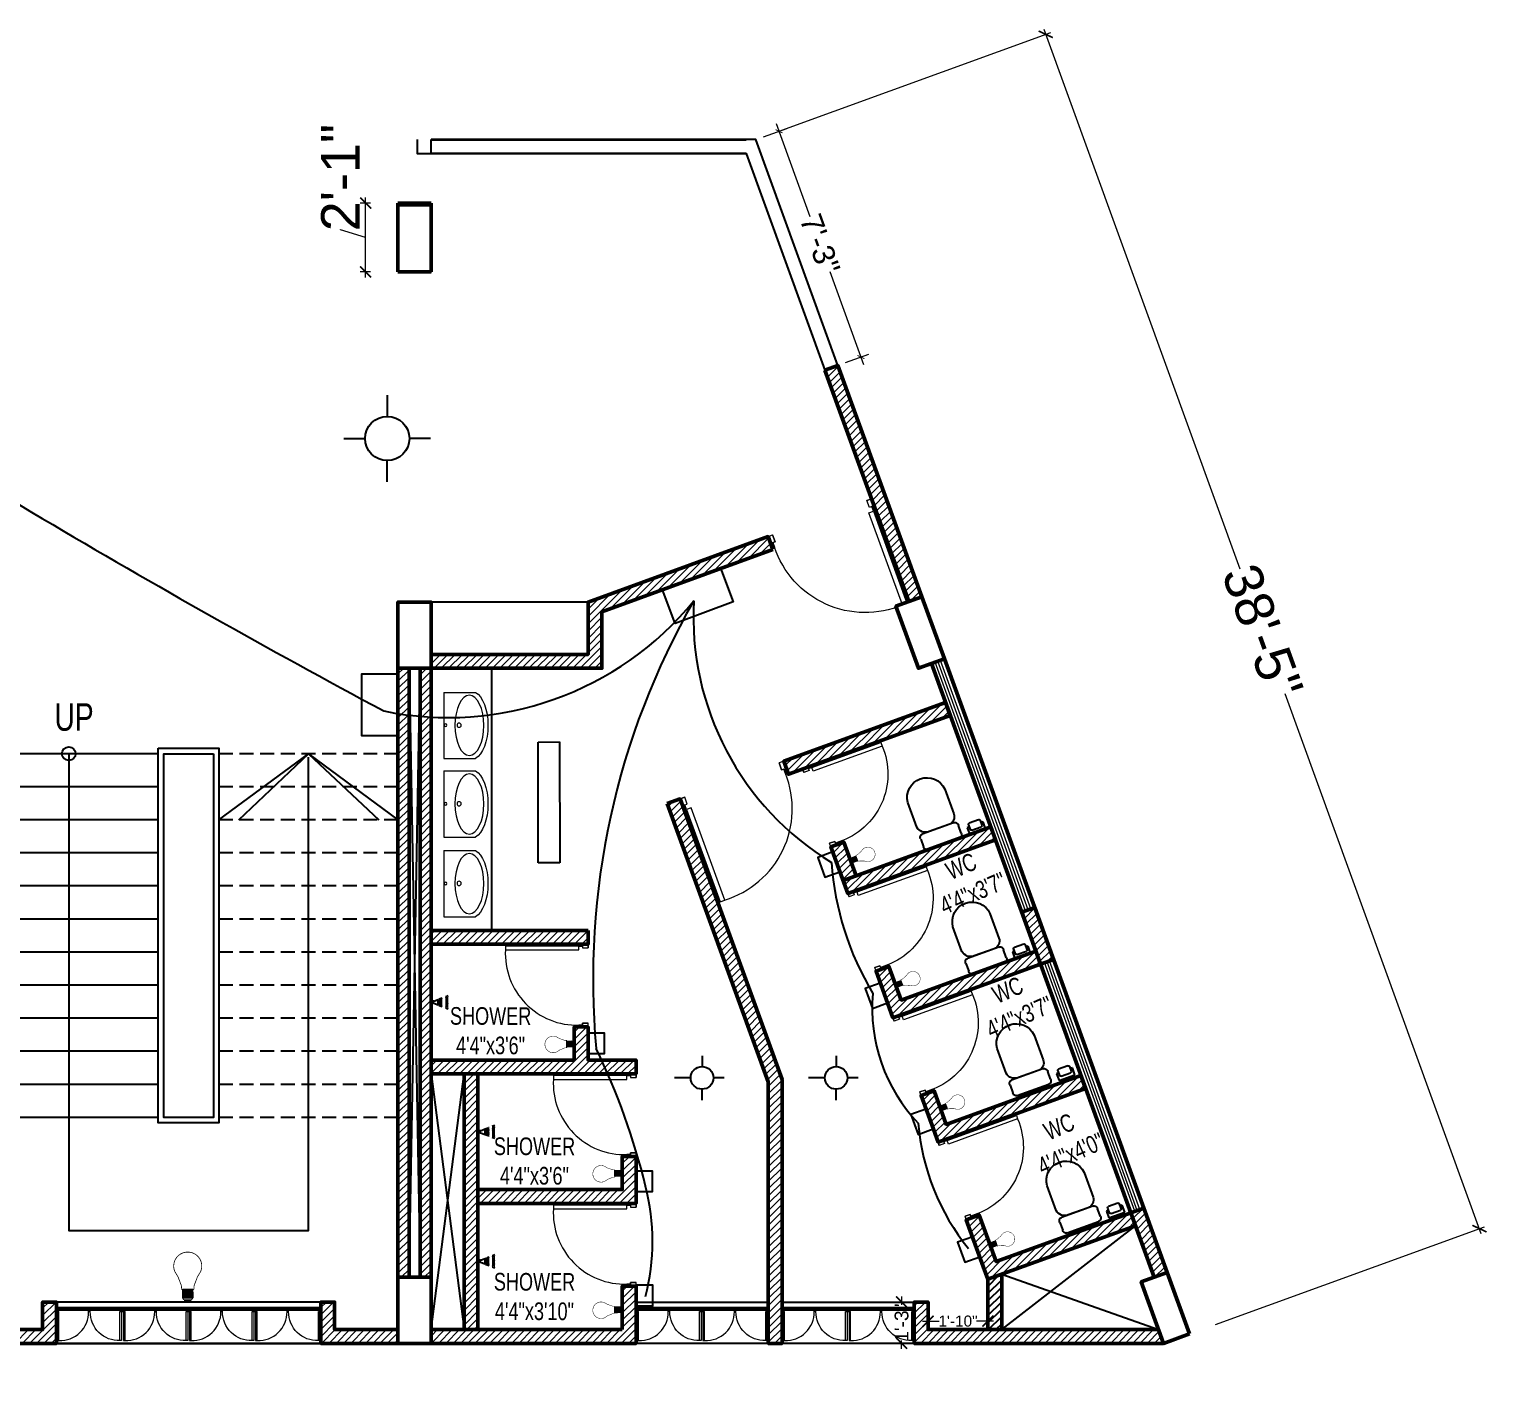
# Model space of a CAD drawing. Header units: inches. Extents: x -20263 to 10253, y -4567 to 3195.
# Drawn here: x -4642 to -4113, y -1511 to -1020 of the extents above; entities that cross this region are included whole.
import ezdxf

# ---------------------------------------------------------------- set-up
doc = ezdxf.new("R2010")
doc.units = ezdxf.units.IN
doc.header["$MEASUREMENT"] = 0
doc.linetypes.add('DASHED2', pattern=[0.375, 0.25, -0.125])
for name, color, linetype, lineweight in [('A-TEXT', 7, 'Continuous', 5), ('ar-DOOR-WOOD', 44, 'Continuous', 0), ('column', 1, 'Continuous', 50), ('Dimension', 18, 'Continuous', 9), ('illustr-TOILET FIXTURE', 171, 'Continuous', 0), ('Main Wall', 250, 'Continuous', 13), ('window', 160, 'Continuous', 9)]:
    doc.layers.add(name, color=color, linetype=linetype, lineweight=lineweight)
for name, color, linetype in [('BOX', 7, 'Continuous'), ('conduit', 160, 'Continuous'), ('Electrical Installation', 50, 'Continuous'), ('plug ins', 7, 'Continuous')]:
    doc.layers.add(name, color=color, linetype=linetype)
doc.layers.add('hatch brick', color=32, linetype='Continuous', lineweight=0, transparency=0.4)
doc.styles.add('SIMPLE', font='romantic.ttf')
doc.styles.get("Standard").update_dxf_attribs({"font": 'arial.ttf'})
doc.dimstyles.new('Architectural', dxfattribs={"dimtxt": 14, "dimasz": 4, "dimexe": 2, "dimexo": 10, "dimgap": 0.09, "dimtad": 0, "dimdec": 0, "dimzin": 0, "dimdsep": 46, "dimlunit": 4, "dimtxsty": 'Standard', "dimblk": 'ARCHTICK', "dimcen": 0.09, "dimdle": 2, "dimclrd": 256, "dimclre": 256, "dimclrt": 256, "dimadec": 0, "dimazin": 0, "dimtfac": 1, "dimtdec": 0, "dimtofl": 0, "dimtmove": 1, "dimatfit": 2, "dimfxl": 12, "dimtolj": 1, "dimtzin": 0, "dimlwd": -1, "dimlwe": -1, "dimarcsym": 0})
doc.dimstyles.new('Architectural small', dxfattribs={"dimtxt": 8, "dimasz": 2, "dimexe": 3, "dimexo": 3, "dimgap": 0.09, "dimtad": 0, "dimdec": 0, "dimzin": 0, "dimdsep": 46, "dimlunit": 4, "dimtxsty": 'Standard', "dimblk": 'ARCHTICK', "dimcen": 0.09, "dimdle": 3, "dimclrd": 6, "dimclre": 6, "dimclrt": 5, "dimadec": 0, "dimazin": 0, "dimtfac": 1, "dimtdec": 0, "dimtofl": 0, "dimtmove": 1, "dimatfit": 2, "dimfxl": 12, "dimtolj": 1, "dimtzin": 0, "dimlwd": 18, "dimlwe": 18, "dimarcsym": 0})

# ---------------------------------------------------------------- blocks, each defined once
blk = doc.blocks.new('_ArchTick')
at = {"color": 0, "linetype": 'ByBlock', "const_width": 0.15}
blk.add_lwpolyline([(-0.5, -0.5), (0.5, 0.5)], dxfattribs=at)
blk = doc.blocks.new('*D261')
at = {"layer": 'Defpoints', "color": 0, "transparency": 16777216}
for p in [(-4378.15, -1060.19), (-4115.49, -1455.36), (-4220.73, -1493.59)]:
    blk.add_point(p, dxfattribs=at)
at = {"layer": 'Dimension', "transparency": 16777216}
for p, q in [((-4273.6, -1020.09), (-4202.45, -1215.98)), ((-4368.75, -1056.78), (-4271.04, -1021.29)), ((-4114.81, -1457.24), (-4185.97, -1261.35)), ((-4211.33, -1490.17), (-4113.61, -1454.68))]:
    blk.add_line(p, q, dxfattribs=at)
at = {"layer": 'Dimension', "transparency": 16777216, "xscale": 4, "yscale": 4, "zscale": 4}
for p, rotation in [((-4272.92, -1021.97), 109.9628844869782), ((-4115.49, -1455.36), 289.9628844869782)]:
    blk.add_blockref('_ArchTick', p, dxfattribs=dict(at, rotation=rotation))
at = {"layer": 'Dimension', "transparency": 16777216, "insert": (-4194.21, -1238.67), "char_height": 14, "attachment_point": 5, "rotation": 289.9629}
blk.add_mtext('\\A1;38\'-5"', dxfattribs=at)
blk = doc.blocks.new('*D263')
at = {"layer": 'Defpoints', "color": 0, "transparency": 16777216}
for p in [(-4378.15, -1060.19), (-4348.39, -1142.13), (-4339.99, -1139.08)]:
    blk.add_point(p, dxfattribs=at)
at = {"layer": 'Dimension', "color": 6, "lineweight": 18, "transparency": 16777216}
for p, q in [((-4375.33, -1059.17), (-4366.93, -1056.12)), ((-4370.78, -1054.32), (-4358.52, -1088.06)), ((-4338.97, -1141.9), (-4351.22, -1108.16)), ((-4345.57, -1141.11), (-4337.17, -1138.06))]:
    blk.add_line(p, q, dxfattribs=at)
at = {"layer": 'Dimension', "color": 6, "lineweight": 18, "transparency": 16777216, "xscale": 2, "yscale": 2, "zscale": 2}
for p, rotation in [((-4369.75, -1057.14), 109.9610434408243), ((-4339.99, -1139.08), 289.9610434408243)]:
    blk.add_blockref('_ArchTick', p, dxfattribs=dict(at, rotation=rotation))
at = {"layer": 'Dimension', "color": 5, "transparency": 16777216, "insert": (-4354.87, -1098.11), "char_height": 8, "attachment_point": 5, "rotation": 289.961}
blk.add_mtext('\\A1;7\'-3"', dxfattribs=at)
blk = doc.blocks.new('DOOR_45')
at = {"layer": 'ar-DOOR-WOOD'}
for p, q in [((-11008.75, 15426.44), (-11008.75, 15424.44)), ((-10968.75, 15426.44), (-11008.75, 15426.44)), ((-11008.75, 15424.44), (-10968.75, 15424.44)), ((-10968.75, 15427.44), (-10963.75, 15427.44)), ((-10968.75, 15427.44), (-10968.75, 15426.44)), ((-10968.75, 15424.44), (-10968.75, 15426.44)), ((-10968.75, 15426.44), (-10966.75, 15426.44)), ((-10966.75, 15426.44), (-10966.75, 15425.44)), ((-10966.75, 15425.44), (-10963.75, 15425.44)), ((-10963.75, 15427.44), (-10963.75, 15425.44)), ((-10968.75, 15382.44), (-10968.75, 15383.44)), ((-10968.75, 15383.44), (-10966.75, 15383.44)), ((-10968.75, 15382.44), (-10963.75, 15382.44)), ((-10966.75, 15384.44), (-10963.75, 15384.44)), ((-10966.75, 15383.44), (-10966.75, 15384.44)), ((-10963.75, 15382.44), (-10963.75, 15384.44))]:
    blk.add_line(p, q, dxfattribs=at)
for points in [[(-10968.75, 15426.44), (-11008.75, 15426.44), (-11008.75, 15424.44), (-10968.75, 15424.44)], [(-10963.75, 15427.44), (-10968.75, 15427.44), (-10968.75, 15426.44), (-10966.75, 15426.44), (-10966.75, 15425.44), (-10963.75, 15425.44)], [(-10968.75, 15383.44), (-10968.75, 15382.44), (-10963.75, 15382.44), (-10963.75, 15384.44), (-10966.75, 15384.44), (-10966.75, 15383.44)]]:
    blk.add_lwpolyline(points, close=True, dxfattribs=at)
blk.add_arc((-10969.89, 15422.35), 38.92, 176.90834, 271.67702, dxfattribs=at)
blk = doc.blocks.new('T-FIX-027')
at = {"layer": 'illustr-TOILET FIXTURE'}
for p, q in [((-11843.84, 14568.89), (-11843.84, 14557.43)), ((-11843.84, 14568.89), (-11843.84, 14557.43)), ((-11843.84, 14568.89), (-11819.84, 14568.89)), ((-11843.84, 14568.89), (-11819.84, 14568.89)), ((-11819.84, 14568.89), (-11819.84, 14557.43)), ((-11819.84, 14568.89), (-11819.84, 14557.43))]:
    blk.add_line(p, q, dxfattribs=at)
for centre, radius in [((-11831.91, 14568.32), 0.508), ((-11831.91, 14568.32), 0.508), ((-11831.91, 14563.34), 0.762), ((-11831.91, 14563.34), 0.762)]:
    blk.add_circle(centre, radius, dxfattribs=at)
blk.add_ellipse((-11831.84, 14559.64), major_axis=(-10.93, 0), ratio=0.480383, dxfattribs=at)
blk.add_ellipse((-11831.84, 14559.64), major_axis=(-10.93, 0), ratio=0.480383, dxfattribs=at)
blk.add_ellipse((-11831.84, 14558.89), major_axis=(-12.37, 0), ratio=0.48498, start_param=6.528919, end_param=9.179045, dxfattribs=at)
blk.add_ellipse((-11831.84, 14558.89), major_axis=(-12.37, 0), ratio=0.48498, start_param=6.528919, end_param=9.179045, dxfattribs=at)
blk = doc.blocks.new('stair final')
for points in [[(82, 124), (82, -90), (-70, -90), (-70, 124)], [(-37.5, 124), (-37.5, -49), (49.5, -49), (49.5, 122.75)], [(17, 100), (49.5, 124), (82, 100)], [(24.2, 100), (49.5, 124)], [(49.5, 124), (75, 100)], [(82, -8), (82, -90)]]:
    blk.add_lwpolyline(points)
blk.add_lwpolyline([(-5, 126), (17, 126), (17, -10), (-5, -10)], close=True)
blk.add_circle((-37.5, 124), 2.49)
at = {"layer": 'BOX', "ltscale": 2000}
for p, q in [((-5, 124), (-70, 124)), ((-5, 112), (-70, 112)), ((-5, 100), (-70, 100)), ((-5, 88), (-70, 88)), ((-5, 76), (-70, 76)), ((-5, 64), (-70, 64)), ((-5, 52), (-70, 52)), ((-5, 40), (-70, 40)), ((-5, 28), (-70, 28)), ((-5, 16), (-70, 16)), ((-5, 4), (-70, 4)), ((-5, -8), (-70, -8)), ((0, -8), (-3, -8)), ((15, -8), (12, -8))]:
    blk.add_line(p, q, dxfattribs=at)
at = {"layer": 'BOX', "linetype": 'DASHED2', "ltscale": 20}
for p, q in [((82, 124), (17, 124)), ((82, 112), (17, 112)), ((82, 100), (17, 100)), ((82, 88), (17, 88)), ((82, 76), (17, 76)), ((82, 64), (17, 64)), ((82, 52), (17, 52)), ((82, 40), (17, 40)), ((82, 28), (17, 28)), ((82, 16), (17, 16)), ((82, 4), (17, 4)), ((82, -8), (17, -8))]:
    blk.add_line(p, q, dxfattribs=at)
at = {"layer": 'BOX', "ltscale": 2000}
for points in [[(17, 124), (17, -10), (-5, -10), (-5, 124)], [(-3, 124), (15, 124)]]:
    blk.add_lwpolyline(points, dxfattribs=at)
blk.add_lwpolyline([(15, 124), (15, -8), (-3, -8), (-3, 124)], close=True, dxfattribs=at)
blk = doc.blocks.new('wc')
at = {"linetype": 'Continuous'}
for p, q in [((17796.16, 10413.89), (17808.33, 10413.89)), ((17795.02, 10409.39), (17795.02, 10412.39)), ((17809.55, 10412.39), (17809.55, 10409.39)), ((17795.14, 10404.89), (17795.14, 10395.33)), ((17808.24, 10407.89), (17796.16, 10407.89)), ((17806.43, 10407.89), (17798.79, 10407.89)), ((17809.43, 10395.33), (17809.43, 10404.89)), ((17802.29, 10388.83), (17802.29, 10388.83))]:
    blk.add_line(p, q, dxfattribs=at)
for centre, radius, start, end in [((17796.22, 10412.67), 1.22, 92.839, 193.0763), ((17808.28, 10412.6), 1.29, 350.3937, 88.0376), ((17796.22, 10409.11), 1.22, 166.9235, 267.161), ((17808.21, 10409.24), 1.35, 271.2066, 6.2687), ((17798.7, 10404.28), 3.61, 88.6213, 170.3077), ((17806.43, 10404.89), 3, 0, 90), ((17802.2, 10395.91), 7.08, 184.6705, 270.7333), ((17802.38, 10395.91), 7.08, 269.2667, 355.3295)]:
    blk.add_arc(centre, radius, start, end, dxfattribs=at)
blk = doc.blocks.new('nap')
at = {"linetype": 'Continuous'}
for p, q in [((17810.88, 10410.98), (17810.88, 10413.6)), ((17810.88, 10413.6), (17817, 10413.6)), ((17817, 10413.6), (17817, 10410.98)), ((17811.65, 10410.98), (17810.88, 10410.98)), ((17811.65, 10410.19), (17811.65, 10411.93)), ((17812.15, 10412.43), (17815.76, 10412.43)), ((17815.76, 10409.69), (17812.15, 10409.69)), ((17816.26, 10411.93), (17816.26, 10410.19)), ((17817, 10410.98), (17816.26, 10410.98))]:
    blk.add_line(p, q, dxfattribs=at)
for centre, start, end in [((17812.15, 10411.93), 90, 180), ((17812.15, 10410.19), 180, 270), ((17815.76, 10411.93), 0, 90), ((17815.76, 10410.19), 270, 0)]:
    blk.add_arc(centre, 0.5, start, end, dxfattribs=at)
blk = doc.blocks.new('toilet stair block final')
h = blk.add_hatch()
h.set_pattern_fill('ANSI31', color=256, scale=15)
h.set_pattern_definition([(45, (1.7069, -4.6996), (-1.325825, 1.325825), [])])
h.paths.add_polyline_path([(145.14, -46.57), (150.14, -44.75), (150.14, -64.82), (145.14, -64.82)])
at = {"layer": 'hatch brick'}
h = blk.add_hatch(dxfattribs=at)
h.set_pattern_fill('ANSI31', color=256, scale=15)
h.paths.add_polyline_path([(85.96, 283.35), (116.45, 199.41), (121.15, 201.12), (90.63, 285.05)])
h = blk.add_hatch(dxfattribs=at)
h.set_pattern_fill('ANSI31', color=256, scale=15)
edge = h.paths.add_edge_path()
edge.add_line((67.04, 218.27), (65.33, 222.97))
edge.add_line((65.33, 222.97), (0, 199.18))
edge.add_line((0, 199.18), (0, 180.18))
edge.add_line((0, 180.18), (-57, 180.18))
edge.add_line((-57, 180.18), (-57, 175.18))
edge.add_line((-57, 175.18), (5, 175.18))
edge.add_line((5, 175.18), (5, 195.68))
edge.add_line((5, 195.68), (67.04, 218.27))
h = blk.add_hatch(dxfattribs=at)
h.set_pattern_fill('ANSI31', color=256, scale=15)
h.paths.add_polyline_path([(-233, 175.18), (-233, -45.82), (-229, -45.82), (-229, 175.18)])
h = blk.add_hatch(dxfattribs=at)
h.set_pattern_fill('ANSI31', color=256, scale=15)
h.set_pattern_definition([(45, (7, 0), (-1.325825, 1.325825), [])])
h.paths.add_polyline_path([(-225, 175.18), (-225, -45.82), (-221, -45.82), (-221, 175.18)])
h = blk.add_hatch(dxfattribs=at)
h.set_pattern_fill('ANSI31', color=256, scale=15)
h.set_pattern_definition([(45, (164, 0), (-1.325825, 1.325825), [])])
h.paths.add_polyline_path([(-69, 175.18), (-69, -45.82), (-65, -45.82), (-65, 175.18)])
h = blk.add_hatch(dxfattribs=at)
h.set_pattern_fill('ANSI31', color=256, scale=15)
h.paths.add_polyline_path([(-61, 175.18), (-61, -45.82), (-57, -45.82), (-57, 175.18)])
h = blk.add_hatch(dxfattribs=at)
h.set_pattern_fill('ANSI31', color=256, scale=15)
h.set_pattern_definition([(45, (-1.4041, 77.1201), (-1.325825, 1.325825), [])])
h.paths.add_polyline_path([(131.46, 158.06), (72.72, 136.72), (71.01, 141.42), (129.75, 162.76)])
h = blk.add_hatch(dxfattribs=at)
h.set_pattern_fill('ANSI31', color=256, scale=15)
edge = h.paths.add_edge_path()
edge.add_line((28.72, 126.06), (33.42, 127.77))
edge.add_line((33.42, 127.77), (70.4, 25.94))
edge.add_line((70.4, 25.94), (70.4, -69.82))
edge.add_line((70.4, -69.82), (65.4, -69.82))
edge.add_line((65.4, -69.82), (65.4, 25.06))
edge.add_line((65.4, 25.06), (28.72, 126.06))
h = blk.add_hatch(dxfattribs=at)
h.set_pattern_fill('ANSI31', color=256, scale=15)
h.set_pattern_definition([(45, (-1.0627, 76.1802), (-1.325825, 1.325825), [])])
edge = h.paths.add_edge_path()
edge.add_line((94.28, 93.48), (88.13, 110.4))
edge.add_line((88.13, 110.4), (92.83, 112.11))
edge.add_line((92.83, 112.11), (97.27, 99.88))
edge.add_line((97.27, 99.88), (146.14, 117.64))
edge.add_line((146.14, 117.64), (147.85, 112.94))
edge.add_line((147.85, 112.94), (94.28, 93.48))
h = blk.add_hatch(dxfattribs=at)
h.set_pattern_fill('ANSI31', color=256, scale=15)
h.set_pattern_definition([(45, (-56625.152, -18759.7349), (-1.325825215, 1.325825215), [])])
edge = h.paths.add_edge_path()
edge.add_line((157.41, 86.62), (162.11, 88.33))
edge.add_line((162.11, 88.33), (168.94, 69.53))
edge.add_line((168.94, 69.53), (164.23, 67.82))
edge.add_line((164.23, 67.82), (157.4, 86.62))
h = blk.add_hatch(dxfattribs=at)
h.set_pattern_fill('ANSI31', color=256, scale=15)
h.paths.add_polyline_path([(0, 80), (0, 75), (-57, 75), (-57, 80)])
h = blk.add_hatch(dxfattribs=at)
h.set_pattern_fill('ANSI31', color=256, scale=15)
h.set_pattern_definition([(45, (15.3236, 31.0638), (-1.325825, 1.325825), [])])
edge = h.paths.add_edge_path()
edge.add_line((110.66, 48.37), (104.52, 65.29))
edge.add_line((104.52, 65.29), (109.22, 66.99))
edge.add_line((109.22, 66.99), (113.66, 54.77))
edge.add_line((113.66, 54.77), (162.52, 72.52))
edge.add_line((162.52, 72.52), (164.23, 67.82))
edge.add_line((164.23, 67.82), (110.66, 48.37))
h = blk.add_hatch(dxfattribs=at)
h.set_pattern_fill('ANSI31', color=256, scale=15)
h.paths.add_polyline_path([(0, 28), (-57, 28), (-57, 33), (-5, 33), (-5, 45), (0, 45), (0, 33), (17.4, 33), (17.4, 28)])
h = blk.add_hatch(dxfattribs=at)
h.set_pattern_fill('ANSI31', color=256, scale=15)
h.paths.add_polyline_path([(-45, -64.82), (-40, -64.82), (-40, 28), (-45, 28)])
h = blk.add_hatch(dxfattribs=at)
h.set_pattern_fill('ANSI31', color=256, scale=15)
h.set_pattern_definition([(45, (15.3236, 31.0638), (-1.325825, 1.325825), [])])
h.paths.add_polyline_path([(125.34, 7.95), (120.9, 20.17), (125.6, 21.88), (130.04, 9.66), (178.91, 27.41), (180.62, 22.71), (127.05, 3.25)])
h = blk.add_hatch(dxfattribs=at)
h.set_pattern_fill('ANSI31', color=256, scale=15)
h.set_pattern_definition([(45, (17.4023, 0), (-1.325825, 1.325825), [])])
h.paths.add_polyline_path([(-40, -14), (12.4, -14), (12.4, -2), (17.4, -2), (17.4, -19), (-40, -19)])
h = blk.add_hatch(dxfattribs=at)
h.set_pattern_fill('ANSI31', color=256, scale=15)
h.paths.add_polyline_path([(201.71, -20.7), (197.01, -22.41), (205.51, -45.81), (210.21, -44.1)])
h = blk.add_hatch(dxfattribs=at)
h.set_pattern_fill('ANSI31', color=256, scale=15)
h.set_pattern_definition([(45, (33.4168, -18.7522), (-1.325825, 1.325825), [])])
h.paths.add_polyline_path([(143.44, -41.87), (137.29, -24.95), (141.99, -23.24), (148.14, -40.16), (197.01, -22.41), (198.72, -27.11), (145.14, -46.57)])
h = blk.add_hatch(dxfattribs=at)
h.set_pattern_fill('ANSI31', color=256, scale=15)
h.paths.add_polyline_path([(12.4, -64.82), (0, -64.82), (-57, -64.82), (-57, -69.82), (17.4, -69.82), (17.4, -49), (12.4, -49)])
h = blk.add_hatch(dxfattribs=at)
h.set_pattern_fill('ANSI31', color=256, scale=15)
h.paths.add_polyline_path([(-193, -64.82), (-193, -54.82), (-198, -54.82), (-198, -64.82), (-221, -64.82), (-221, -69.82), (-193, -69.82)])
h = blk.add_hatch(dxfattribs=at)
h.set_pattern_fill('ANSI31', color=256, scale=15)
h.paths.add_polyline_path([(-97, -64.82), (-97, -69.82), (-69, -69.82), (-69, -64.82), (-92, -64.82), (-92, -54.82), (-97, -54.82)])
h = blk.add_hatch(dxfattribs=at)
h.set_pattern_fill('ANSI31', color=256, scale=15)
h.paths.add_polyline_path([(118.4, -54.82), (123.4, -54.82), (123.4, -64.82), (207.11, -64.82), (208.92, -69.82), (118.4, -69.82)])
for points in [[(-62, 367), (-62, 362), (57.4, 362), (85.96, 283.35)], [(90.63, 285.05), (60.9, 367), (-57, 367)], [(-229, 175.18), (-225, -45.82)], [(-229, -45.82), (-225, 175.18)], [(-65, -45.82), (-61, 175.18)], [(-65, 175.18), (-61, -45.82)], [(-57, 28), (-45, -64.82)], [(-57, -64.82), (-45, 28)], [(150.14, -64.82), (198.72, -27.11)], [(150.14, -44.75), (207.11, -64.82)]]:
    blk.add_lwpolyline(points)
at = {"color": 0, "lineweight": 50}
for points in [[(85.96, 283.35), (116.45, 199.41), (121.15, 201.12), (90.63, 285.05), (85.96, 283.35)], [(67.04, 218.27), (65.33, 222.97), (0, 199.18), (0, 180.18), (-57, 180.18), (-57, 175.18), (5, 175.18), (5, 195.68), (67.04, 218.27)], [(124.63, 176.85), (197.01, -22.41), (201.71, -20.7), (129.33, 178.56)], [(28.72, 126.06), (33.42, 127.77), (70.4, 25.94), (70.4, -69.82), (65.4, -69.82), (65.4, 25.06), (28.72, 126.06)], [(94.28, 93.48), (88.13, 110.4), (92.83, 112.11), (97.27, 99.88), (146.14, 117.64), (147.85, 112.94), (94.28, 93.48), (94.28, 93.48)], [(157.41, 86.62), (162.11, 88.33), (168.94, 69.53), (164.23, 67.82), (157.4, 86.62)], [(0, 80), (0, 75), (-57, 75), (-57, 80), (0, 80)], [(110.66, 48.37), (104.52, 65.29), (109.22, 66.99), (113.66, 54.77), (162.52, 72.52), (164.23, 67.82), (110.66, 48.37), (110.66, 48.37)], [(0, 28), (-57, 28), (-57, 33), (-5, 33), (-5, 45), (0, 45), (0, 33), (17.4, 33), (17.4, 28), (0, 28)], [(125.34, 7.95), (120.9, 20.17), (125.6, 21.88), (130.04, 9.66), (178.91, 27.41), (180.62, 22.71), (127.05, 3.25), (125.34, 7.95)], [(143.44, -41.87), (137.29, -24.95), (141.99, -23.24), (148.14, -40.16), (197.01, -22.41), (198.72, -27.11), (145.14, -46.57), (143.44, -41.87)], [(12.4, -64.82), (0, -64.82), (0, -64.82), (-57, -64.82), (-57, -69.82), (17.4, -69.82), (17.4, -69.82), (17.4, -49), (12.4, -49), (12.4, -64.82)]]:
    blk.add_lwpolyline(points, dxfattribs=at)
at = {"color": 1, "lineweight": 50}
for points in [[(129.33, 178.56), (121.14, 201.12), (111.74, 197.7), (119.93, 175.15)], [(218.32, -66.4), (210.21, -44.07), (200.81, -47.49), (208.92, -69.82)]]:
    blk.add_lwpolyline(points, close=True, dxfattribs=at)
blk.add_lwpolyline([(-57, 175.18), (-69, 175.18), (-69, 199.18), (-57, 199.18), (-57, 175.18)], dxfattribs=at)
at = {"color": 0, "lineweight": 50}
for points in [[(-61, 175.18), (-61, -45.82), (-57, -45.82), (-57, 175.18)], [(131.46, 158.06), (72.72, 136.72), (71.01, 141.42), (129.75, 162.76)], [(147.85, 112.94), (94.28, 93.48), (92.57, 98.18), (146.14, 117.64)], [(-45, -64.82), (-40, -64.82), (-40, 28), (-45, 28)], [(-40, -14), (12.4, -14), (12.4, -2), (17.4, -2), (17.4, -19), (-40, -19)], [(201.71, -20.7), (197.01, -22.41), (205.51, -45.81), (210.21, -44.1)], [(145.14, -46.57), (150.14, -44.75), (150.14, -64.82), (145.14, -64.82)], [(-193, -64.82), (-193, -54.82), (-198, -54.82), (-198, -64.82), (-221, -64.82), (-221, -69.82), (-193, -69.82)], [(-97, -64.82), (-97, -69.82), (-69, -69.82), (-69, -64.82), (-92, -64.82), (-92, -54.82), (-97, -54.82)], [(118.4, -54.82), (118.4, -54.82), (123.4, -54.82), (123.4, -64.82), (207.11, -64.82), (208.92, -69.82), (118.4, -69.82)]]:
    blk.add_lwpolyline(points, close=True, dxfattribs=at)
blk.add_lwpolyline([(-193, -69.82), (-97, -69.82), (-97, -54.82), (-193, -54.82)], close=True)
at = {"layer": 'BOX', "ltscale": 2000}
for p, q in [((0, 199.18), (-57, 199.18)), ((-57, 175.18), (-57, 80.18)), ((-35, 175.18), (-35, 80.18))]:
    blk.add_line(p, q, dxfattribs=at)
for points in [[(65.4, -69.82), (17.4, -69.82), (17.4, -54.82), (65.4, -54.82)], [(118.4, -69.82), (70.4, -69.82), (70.4, -54.82), (118.4, -54.82)]]:
    blk.add_lwpolyline(points, close=True, dxfattribs=at)
at = {"layer": 'Main Wall', "color": 1, "lineweight": 50}
for points in [[(-233, 175.18), (-221, 175.18), (-221, 199.18), (-233, 199.18), (-233, 175.18)], [(-233, -69.82), (-221, -69.82), (-221, -45.82), (-233, -45.82), (-233, -69.82)], [(-69, -69.82), (-57, -69.82), (-57, -45.82), (-69, -45.82), (-69, -69.82)]]:
    blk.add_lwpolyline(points, dxfattribs=at)
at = {"layer": 'Main Wall', "color": 0, "lineweight": 50}
for points in [[(-233, 175.18), (-233, -45.82), (-229, -45.82), (-229, 175.18)], [(-225, 175.18), (-225, -45.82), (-221, -45.82), (-221, 175.18)], [(-69, 175.18), (-69, -45.82), (-65, -45.82), (-65, 175.18)]]:
    blk.add_lwpolyline(points, close=True, dxfattribs=at)
at = {"layer": 'window', "ltscale": 2000}
for points in [[(158.82, 87.14), (126.05, 177.37)], [(159.76, 87.48), (126.98, 177.71)], [(160.7, 87.82), (127.92, 178.05)], [(200.3, -21.21), (167.53, 69.02)], [(198.42, -21.9), (165.65, 68.34)], [(199.36, -21.55), (166.59, 68.68)]]:
    blk.add_lwpolyline(points, dxfattribs=at)
at = {"extrusion": (0, 0, -1)}
for p, xscale, yscale, zscale, rotation in [((16117.31, 4701.45), 0.8888892124533201, 0.8888892124533201, -0.8888892124533201, 69.99006771556789), ((3281.08, -12023.71), 0.6666666666666669, 0.6666666666666669, -0.6666666666666669, 340.0389565718659), ((3264.7, -12068.82), 0.6666666666666669, 0.6666666666666669, -0.6666666666666669, 340.0389565718659), ((3248.31, -12113.94), 0.6666666666666669, 0.6666666666666669, -0.6666666666666669, 340.0389565718659), ((3231.93, -12159.05), 0.6666666666666669, 0.6666666666666669, -0.6666666666666669, 340.0389565718659)]:
    blk.add_blockref('DOOR_45', p, dxfattribs=dict(at, xscale=xscale, yscale=yscale, zscale=zscale, rotation=rotation))
blk.add_blockref('stair final', (-151, 20.18))
at = {"extrusion": (0, 0, -1), "zscale": -1, "rotation": 160.0389565718658}
for name, p in [('wc', (20158.79, 3822.37)), ('nap', (20157.38, 3822.57)), ('wc', (20142.41, 3777.25)), ('nap', (20141, 3777.46)), ('wc', (20126.36, 3733.08)), ('nap', (20124.95, 3733.28)), ('wc', (20108.27, 3683.26)), ('nap', (20106.86, 3683.46))]:
    blk.add_blockref(name, p, dxfattribs=at)
at = {"xscale": 0.666666606798147, "yscale": 0.666666606798147, "zscale": 0.666666606798147}
for p in [(7309.17, -10209.96), (7326.57, -10256.96), (7326.57, -10303.96)]:
    blk.add_blockref('DOOR_45', p, dxfattribs=at)
at = {"layer": 'illustr-TOILET FIXTURE', "extrusion": (0, 0, -1), "zscale": -1, "rotation": 270}
for p in [(-14516.54, -11677.4), (-14516.54, -11705.92), (-14516.54, -11734.81)]:
    blk.add_blockref('T-FIX-027', p, dxfattribs=at)
at = {"layer": 'Main Wall', "xscale": 0.888888888888914, "yscale": 0.888888888888914, "zscale": 0.888888888888914, "rotation": 109.9621850072985}
blk.add_blockref('DOOR_45', (9595.65, 13969.5), dxfattribs=at)
blk = doc.blocks.new('DOOR_40')
at = {"layer": 'ar-DOOR-WOOD'}
for p, q in [((-11029.1, 15421.4), (-11064.1, 15421.4)), ((-11064.1, 15421.4), (-11064.1, 15419.4)), ((-11064.1, 15419.4), (-11029.1, 15419.4)), ((-11029.1, 15422.4), (-11024.1, 15422.4)), ((-11029.1, 15422.4), (-11029.1, 15421.4)), ((-11029.1, 15419.4), (-11029.1, 15421.4)), ((-11029.1, 15421.4), (-11027.1, 15421.4)), ((-11027.1, 15421.4), (-11027.1, 15420.4)), ((-11027.1, 15420.4), (-11024.1, 15420.4)), ((-11024.1, 15422.4), (-11024.1, 15420.4)), ((-11029.1, 15383.4), (-11027.1, 15383.4)), ((-11029.1, 15382.4), (-11029.1, 15383.4)), ((-11029.1, 15382.4), (-11024.1, 15382.4)), ((-11027.1, 15383.4), (-11027.1, 15384.4)), ((-11027.1, 15384.4), (-11024.1, 15384.4)), ((-11024.1, 15382.4), (-11024.1, 15384.4))]:
    blk.add_line(p, q, dxfattribs=at)
blk.add_arc((-11029.4, 15418.2), 34.8, 178.03, 270.3561, dxfattribs=at)
blk = doc.blocks.new('ftt')
at = {"layer": 'plug ins', "linetype": 'Continuous'}
for p, q in [((76688.16, 107266.81), (76688.07, 107267.06)), ((76688.16, 107266.81), (76688.07, 107267.06)), ((76688.3, 107266.45), (76688.2, 107266.7)), ((76688.3, 107266.45), (76688.2, 107266.7)), ((76688.44, 107266.09), (76688.34, 107266.34)), ((76688.44, 107266.09), (76688.34, 107266.34)), ((76688.77, 107266.81), (76688.7, 107267.06)), ((76688.87, 107266.45), (76688.8, 107266.7)), ((76688.97, 107266.09), (76688.9, 107266.34)), ((76689.34, 107266.81), (76689.3, 107267.06)), ((76689.41, 107266.45), (76689.36, 107266.7)), ((76689.47, 107266.09), (76689.43, 107266.34)), ((76689.9, 107266.81), (76689.87, 107267.06)), ((76689.93, 107266.45), (76689.91, 107266.7)), ((76689.96, 107266.09), (76689.94, 107266.34)), ((76690.44, 107266.81), (76690.44, 107267.06)), ((76690.44, 107266.45), (76690.44, 107266.7)), ((76690.44, 107266.09), (76690.44, 107266.34)), ((76690.92, 107266.09), (76690.94, 107266.34)), ((76690.95, 107266.45), (76690.98, 107266.7)), ((76690.99, 107266.81), (76691.01, 107267.06)), ((76691.41, 107266.09), (76691.46, 107266.34)), ((76691.48, 107266.45), (76691.52, 107266.7)), ((76691.54, 107266.81), (76691.59, 107267.06)), ((76691.91, 107266.09), (76691.98, 107266.34)), ((76692.01, 107266.45), (76692.09, 107266.7)), ((76692.12, 107266.81), (76692.19, 107267.06)), ((76692.45, 107266.09), (76692.54, 107266.34)), ((76692.58, 107266.45), (76692.68, 107266.7)), ((76692.72, 107266.81), (76692.82, 107267.06)), ((76688.98, 107264.67), (76688.89, 107264.92)), ((76688.98, 107264.67), (76688.89, 107264.92)), ((76689.12, 107264.31), (76689.02, 107264.56)), ((76689.12, 107264.31), (76689.02, 107264.56)), ((76689.26, 107263.95), (76689.16, 107264.2)), ((76689.26, 107263.95), (76689.16, 107264.2)), ((76689.37, 107264.67), (76689.3, 107264.92)), ((76689.39, 107263.6), (76689.3, 107263.85)), ((76689.39, 107263.6), (76689.3, 107263.85)), ((76689.47, 107264.31), (76689.4, 107264.56)), ((76689.44, 107263.47), (76691.44, 107263.47)), ((76690.06, 107261.85), (76689.44, 107263.47)), ((76690.06, 107261.85), (76689.44, 107263.47)), ((76690.06, 107261.85), (76689.44, 107263.47)), ((76689.57, 107263.95), (76689.5, 107264.2)), ((76689.67, 107263.6), (76689.6, 107263.85)), ((76689.74, 107264.67), (76689.69, 107264.92)), ((76689.8, 107264.31), (76689.76, 107264.56)), ((76689.87, 107263.95), (76689.82, 107264.2)), ((76689.93, 107263.6), (76689.89, 107263.85)), ((76690.06, 107261.85), (76690.06, 107260.87)), ((76690.09, 107264.67), (76690.07, 107264.92)), ((76690.12, 107264.31), (76690.1, 107264.56)), ((76690.16, 107263.95), (76690.13, 107264.2)), ((76690.19, 107263.6), (76690.17, 107263.85)), ((76690.44, 107264.67), (76690.44, 107264.92)), ((76690.44, 107264.31), (76690.44, 107264.56)), ((76690.44, 107263.95), (76690.44, 107264.2)), ((76690.44, 107263.6), (76690.44, 107263.85)), ((76690.69, 107263.6), (76690.71, 107263.85)), ((76690.72, 107263.95), (76690.74, 107264.2)), ((76690.75, 107264.31), (76690.78, 107264.56)), ((76690.79, 107264.67), (76690.81, 107264.92)), ((76690.81, 107261.85), (76691.44, 107263.47)), ((76690.81, 107261.85), (76690.81, 107260.87)), ((76690.94, 107263.6), (76690.99, 107263.85)), ((76691.01, 107263.95), (76691.06, 107264.2)), ((76691.08, 107264.31), (76691.12, 107264.56)), ((76691.14, 107264.67), (76691.19, 107264.92)), ((76691.21, 107263.6), (76691.28, 107263.85)), ((76691.31, 107263.95), (76691.38, 107264.2)), ((76691.41, 107264.31), (76691.48, 107264.56)), ((76691.48, 107263.6), (76691.58, 107263.85)), ((76691.51, 107264.67), (76691.58, 107264.92)), ((76691.62, 107263.95), (76691.72, 107264.2)), ((76691.76, 107264.31), (76691.85, 107264.56)), ((76691.9, 107264.67), (76691.99, 107264.92))]:
    blk.add_line(p, q, dxfattribs=at)
blk = doc.blocks.new('drter')
at = {"layer": 'plug ins', "rotation": 90}
blk.add_blockref('ftt', (183966.31, 30586.27), dxfattribs=at)
blk = doc.blocks.new('*D257')
at = {"layer": 'Defpoints', "color": 0, "transparency": 16777216}
for p in [(-4320.65, -1482), (-4325.24, -1497), (-4320.65, -1497)]:
    blk.add_point(p, dxfattribs=at)
at = {"layer": 'Dimension', "transparency": 16777216}
for p, q in [((-4325.24, -1480), (-4325.24, -1483)), ((-4330.65, -1482), (-4327.24, -1482)), ((-4330.65, -1497), (-4327.24, -1497)), ((-4325.24, -1499), (-4325.24, -1496))]:
    blk.add_line(p, q, dxfattribs=at)
at = {"layer": 'Dimension', "transparency": 16777216, "xscale": 4, "yscale": 4, "zscale": 4}
for p, rotation in [((-4325.24, -1482), 90), ((-4325.24, -1497), 270)]:
    blk.add_blockref('_ArchTick', p, dxfattribs=dict(at, rotation=rotation))
at = {"layer": 'Dimension', "transparency": 16777216, "insert": (-4325.24, -1489.5), "char_height": 14, "attachment_point": 5, "rotation": 90}
blk.add_mtext('\\A1;{\\H0.35714x;1\'-3"}', dxfattribs=at)
blk = doc.blocks.new('*D258')
at = {"layer": 'Defpoints', "color": 0, "transparency": 16777216}
for p in [(-4315.65, -1492), (-4293.91, -1488.94), (-4293.91, -1492)]:
    blk.add_point(p, dxfattribs=at)
at = {"layer": 'Dimension', "transparency": 16777216}
for p, q in [((-4315.65, -1482), (-4315.65, -1486.94)), ((-4293.91, -1482), (-4293.91, -1486.94)), ((-4317.65, -1488.94), (-4311.55, -1488.94)), ((-4291.91, -1488.94), (-4298.01, -1488.94))]:
    blk.add_line(p, q, dxfattribs=at)
at = {"layer": 'Dimension', "transparency": 16777216, "xscale": 4, "yscale": 4, "zscale": 4, "rotation": 180}
blk.add_blockref('_ArchTick', (-4315.65, -1488.94), dxfattribs=at)
at = {"layer": 'Dimension', "transparency": 16777216, "xscale": 4, "yscale": 4, "zscale": 4}
blk.add_blockref('_ArchTick', (-4293.91, -1488.94), dxfattribs=at)
at = {"layer": 'Dimension', "transparency": 16777216, "insert": (-4304.78, -1488.94), "char_height": 14, "attachment_point": 5}
blk.add_mtext('\\A1;{\\H0.28571x;1\'-10"}', dxfattribs=at)
blk = doc.blocks.new('*D259')
at = {"layer": 'Defpoints', "color": 0, "transparency": 16777216}
for p in [(-4519.79, -1083.19), (-4508.05, -1083.19), (-4508.05, -1108.19)]:
    blk.add_point(p, dxfattribs=at)
at = {"layer": 'Dimension', "transparency": 16777216}
for p, q in [((-4518.05, -1083.19), (-4521.79, -1083.19)), ((-4519.79, -1110.19), (-4519.79, -1081.19)), ((-4528.96, -1092.94), (-4528.96, -1092.76)), ((-4519.79, -1095.69), (-4528.96, -1092.94)), ((-4518.05, -1108.19), (-4521.79, -1108.19))]:
    blk.add_line(p, q, dxfattribs=at)
at = {"layer": 'Dimension', "transparency": 16777216, "xscale": 4, "yscale": 4, "zscale": 4}
for p, rotation in [((-4519.79, -1083.19), 90), ((-4519.79, -1108.19), 270)]:
    blk.add_blockref('_ArchTick', p, dxfattribs=dict(at, rotation=rotation))
at = {"layer": 'Dimension', "transparency": 16777216, "insert": (-4528.96, -1073.95), "char_height": 14, "attachment_point": 5, "rotation": 90}
blk.add_mtext('\\A1;2\'-1"', dxfattribs=at)
blk = doc.blocks.new('LED')
for p, q in [((-12.1, -25.6), (11.9, -25.6)), ((-11.6, -7.7), (11.7, -7.7)), ((-11.6, -11), (11.7, -9.6)), ((-11.6, -13.3), (11.7, -11.8)), ((-11.5, -15.5), (11.8, -14.1)), ((-11.3, -17.8), (11.9, -16.3)), ((-11.2, -20), (12.1, -18.6)), ((-11.2, -22.2), (12.1, -20.8)), ((-11.2, -24.5), (12.1, -23.1))]:
    blk.add_line(p, q)
at = {"lineweight": 9}
blk.add_line((7.8, -3.1), (-7.8, -3.1), dxfattribs=at)
for points, const_width in [([(5.3, 0), (5.4, 0), (5.7, 0), (6.1, -0.1), (6.6, -0.3), (7, -0.6), (7.2, -0.9), (7.4, -1.2), (7.5, -1.5), (7.7, -2), (7.7, -2.5), (7.8, -3.1), (7.7, -2.5), (7.7, -2), (7.5, -1.5), (7.4, -1.2), (7.2, -0.9), (7, -0.6), (6.6, -0.3), (6.1, -0.1), (5.7, 0), (5.4, 0), (5.3, 0), (-5.3, 0), (-5.4, 0), (-5.5, 0), (-5.8, 0), (-6.1, -0.1), (-6.4, -0.2), (-6.7, -0.5), (-7, -0.7), (-7.3, -1.1), (-7.6, -1.7), (-7.7, -2.3), (-7.8, -3.1), (-7.8, -3.1), (-7.9, -3.2), (-8.1, -3.2), (-8.3, -3.3), (-8.9, -3.6), (-9.6, -4.1), (-10.3, -4.7), (-11, -5.4), (-11.2, -5.9), (-11.4, -6.4), (-11.6, -7), (-11.6, -7.7), (-12.2, -7.7), (-12.1, -26)], 2), ([(-5.3, 0), (-5.4, 0), (-5.5, 0), (-5.8, 0), (-6.1, -0.1), (-6.4, -0.2), (-6.7, -0.5), (-7, -0.7), (-7.3, -1.1), (-7.6, -1.7), (-7.7, -2.3), (-7.8, -3.1)], 1), ([(-0.1, -111.1), (-0.2, -111.1), (-1, -111.1), (-1.8, -111.1), (-2.6, -111.1), (-3.4, -111), (-4.2, -110.9), (-5, -110.8), (-5.8, -110.6), (-6.6, -110.5), (-7.4, -110.3), (-8.1, -110.1), (-8.9, -109.9), (-9.6, -109.7), (-10.4, -109.5), (-11.1, -109.2), (-11.8, -108.9), (-12.5, -108.7), (-13.2, -108.3), (-13.9, -108), (-14.6, -107.7), (-15.3, -107.3), (-16, -106.9), (-16.6, -106.6), (-17.3, -106.2), (-17.9, -105.7), (-18.5, -105.3), (-19.2, -104.8), (-19.8, -104.4), (-20.4, -103.9), (-20.9, -103.4), (-21.5, -102.9), (-22.1, -102.4), (-22.6, -101.9), (-23.1, -101.3), (-23.7, -100.8), (-24.2, -100.2), (-24.6, -99.6), (-25.1, -99), (-25.6, -98.4), (-26, -97.8), (-26.5, -97.2), (-26.9, -96.5), (-27.3, -95.9), (-27.7, -95.2), (-28.1, -94.6), (-28.4, -93.9), (-28.8, -93.2), (-29.1, -92.5), (-29.4, -91.8), (-29.7, -91.1), (-30, -90.4), (-30.2, -89.6), (-30.5, -88.9), (-30.7, -88.1), (-30.9, -87.4), (-31.1, -86.6), (-31.2, -85.9), (-31.4, -85.1), (-31.5, -84.3), (-31.6, -83.5), (-31.7, -82.7), (-31.8, -81.9), (-31.8, -81.1), (-31.9, -80.3), (-31.9, -79.5), (-31.9, -78.2), (-31.8, -77), (-31.7, -75.8), (-31.5, -74.6), (-31.3, -73.4), (-31.1, -72.2), (-30.8, -71.1), (-30.4, -69.9), (-30, -68.8), (-29.6, -67.7), (-29.2, -66.6), (-22.1, -55), (-14.6, -35.3), (-14.1, -29.7), (-14.1, -27.1), (-12.1, -25.6)], 1.8), ([(-0.1, -111.1), (0, -111.1), (0.8, -111.1), (1.6, -111.1), (2.5, -111.1), (3.3, -111), (4, -110.9), (4.8, -110.8), (5.6, -110.6), (6.4, -110.5), (7.2, -110.3), (7.9, -110.1), (8.7, -109.9), (9.4, -109.7), (10.2, -109.5), (10.9, -109.2), (11.6, -108.9), (12.3, -108.7), (13, -108.3), (13.7, -108), (14.4, -107.7), (15.1, -107.3), (15.8, -106.9), (16.4, -106.6), (17.1, -106.2), (17.7, -105.7), (18.3, -105.3), (19, -104.8), (19.6, -104.4), (20.2, -103.9), (20.7, -103.4), (21.3, -102.9), (21.9, -102.4), (22.4, -101.9), (22.9, -101.3), (23.5, -100.8), (24, -100.2), (24.5, -99.6), (24.9, -99), (25.4, -98.4), (25.8, -97.8), (26.3, -97.2), (26.7, -96.5), (27.1, -95.9), (27.5, -95.2), (27.9, -94.6), (28.2, -93.9), (28.6, -93.2), (28.9, -92.5), (29.2, -91.8), (29.5, -91.1), (29.8, -90.4), (30, -89.6), (30.3, -88.9), (30.5, -88.1), (30.7, -87.4), (30.9, -86.6), (31, -85.9), (31.2, -85.1), (31.3, -84.3), (31.4, -83.5), (31.5, -82.7), (31.6, -81.9), (31.6, -81.1), (31.7, -80.3), (31.7, -79.5), (31.7, -78.2), (31.6, -77), (31.5, -75.8), (31.3, -74.6), (31.1, -73.4), (30.9, -72.2), (30.6, -71.1), (30.2, -69.9), (29.9, -68.8), (29.4, -67.7), (29, -66.6), (21.9, -55), (14.4, -35.3), (13.9, -29.7), (13.9, -27.1), (11.9, -25.6)], 1.8), ([(11.9, -26.1), (11.9, -7.7), (11.7, -7.7), (11.6, -7), (11.4, -6.4), (11.2, -5.9), (11, -5.4), (10.3, -4.7), (9.6, -4.1), (8.9, -3.6), (8.3, -3.3), (7.9, -3.2), (7.8, -3.1), (7.8, -3.1)], 2)]:
    blk.add_lwpolyline(points, dxfattribs=dict(const_width=const_width))
at = {"color": 7, "lineweight": 20}
blk.add_open_spline([(-9.8, -25.6), (-9.8, -25.6), (9.4, -25.6), (9.4, -25.6)], degree=3, dxfattribs=at)

msp = doc.modelspace()

# ---------------------------------------------------------------- linework, layer by layer
at = {"color": 30, "true_color": 0xf8991e}
for p, q in [((-4511.932, -1152.905), (-4511.932, -1160.592)), ((-4527.653, -1168.626), (-4519.966, -1168.626)), ((-4496.211, -1168.626), (-4503.898, -1168.626)), ((-4511.932, -1184.347), (-4511.932, -1176.66)), ((-4397.689, -1392.638), (-4397.689, -1396.566)), ((-4348.996, -1392.638), (-4348.996, -1396.566)), ((-4401.794, -1400.671), (-4407.697, -1400.671)), ((-4389.655, -1400.671), (-4393.583, -1400.671)), ((-4353.101, -1400.671), (-4359.004, -1400.671)), ((-4340.962, -1400.671), (-4344.89, -1400.671)), ((-4397.689, -1408.705), (-4397.689, -1404.777)), ((-4348.996, -1408.705), (-4348.996, -1404.777))]:
    msp.add_line(p, q, dxfattribs=at)
at = {"color": 18, "true_color": 0x000000}
for points in [[(-4381.655, -1065.192), (-4496.052, -1065.192), (-4496.052, -1060.192), (-4381.655, -1060.192)], [(-4496.052, -1372.813), (-4496.052, -1373.563)]]:
    msp.add_lwpolyline(points, dxfattribs=at)
at = {"color": 18, "ltscale": 2000, "true_color": 0x000000}
msp.add_lwpolyline([(-4508.052, -1108.192), (-4496.052, -1108.192), (-4496.052, -1084.192), (-4508.052, -1084.192)], close=True, dxfattribs=at)
at = {"color": 116, "true_color": 0x136734}
for points in [[(-4412.045, -1223.494), (-4390.952, -1215.639), (-4386.387, -1227.9), (-4407.479, -1235.755)], [(-4508.052, -1254.004), (-4508.052, -1276.512), (-4521.135, -1276.512), (-4521.135, -1254.004)], [(-4439.01, -1384.275), (-4433.206, -1384.275), (-4433.206, -1391.937), (-4439.01, -1391.937)], [(-4421.624, -1434.402), (-4415.82, -1434.402), (-4415.82, -1442.064), (-4421.624, -1442.064)], [(-4421.524, -1475.784), (-4415.72, -1475.784), (-4415.72, -1483.447), (-4421.524, -1483.447)]]:
    msp.add_lwpolyline(points, close=True, dxfattribs=at)
at = {"color": 116, "true_color": 0x136734, "extrusion": (1.15108e-16, 4.18071e-17, -1)}
for points in [[(4350.232, -1318.68), (4355.687, -1320.662), (4353.071, -1327.864), (4347.616, -1325.882)], [(4332.994, -1366.245), (4338.449, -1368.226), (4335.833, -1375.428), (4330.378, -1373.447)], [(4316.396, -1412.006), (4321.851, -1413.987), (4319.235, -1421.189), (4313.78, -1419.208)], [(4299.447, -1458.357), (4304.902, -1460.338), (4302.286, -1467.541), (4296.831, -1465.559)]]:
    msp.add_lwpolyline(points, close=True, dxfattribs=at)
at = {"color": 150}
for points in [[(-4632.052, -1484.005), (-4536.652, -1484.005), (-4536.652, -1485.005), (-4632.052, -1485.005)], [(-4632.052, -1484.005), (-4536.652, -1484.005), (-4536.652, -1484.505), (-4632.052, -1484.505)], [(-4421.649, -1484.005), (-4373.649, -1484.005), (-4373.649, -1485.005), (-4421.649, -1485.005)], [(-4421.649, -1484.005), (-4374.249, -1484.005), (-4374.249, -1484.505), (-4421.649, -1484.505)], [(-4368.649, -1484.005), (-4320.649, -1484.005), (-4320.649, -1485.005), (-4368.649, -1485.005)], [(-4368.649, -1484.005), (-4321.249, -1484.005), (-4321.249, -1484.505), (-4368.649, -1484.505)]]:
    msp.add_lwpolyline(points, close=True, dxfattribs=at)
at = {"color": 30, "true_color": 0xf8991e}
for centre, radius in [((-4511.932, -1168.626), 8.034), ((-4397.689, -1400.671), 4.105), ((-4348.996, -1400.671), 4.105)]:
    msp.add_circle(centre, radius, dxfattribs=at)
at = {"layer": 'column', "color": 18, "ltscale": 2000, "true_color": 0x000000}
for p, q in [((-4508.052, -1083.192), (-4496.052, -1083.192)), ((-4508.052, -1083.192), (-4508.052, -1108.192)), ((-4508.052, -1083.192), (-4496.052, -1083.192)), ((-4508.052, -1083.192), (-4508.052, -1108.192)), ((-4496.052, -1083.192), (-4496.052, -1108.192)), ((-4496.052, -1083.192), (-4496.052, -1108.192)), ((-4496.052, -1108.192), (-4508.052, -1108.192)), ((-4496.052, -1108.192), (-4508.052, -1108.192))]:
    msp.add_line(p, q, dxfattribs=at)
at = {"layer": 'conduit', "color": 18, "true_color": 0x000000}
for centre, radius, start, end in [((-2940.983, 1668.433), 3330.391, 236.931732, 241.831057), ((-4489.828, -1154.953), 114.947, 258.28327, 320.86298), ((-4161.242, -1364.833), 276.017, 150.16283, 185.23241), ((-4296.571, -1233.373), 104.265, 176.77335, 238.74373), ((-4244.777, -1315.183), 106.146, 183.95513, 211.096), ((-4275.276, -1375.356), 60.631, 174.93673, 223.5285), ((-4666.531, -1500.888), 255.715, 13.77389, 25.69759), ((-4235.264, -1409.851), 84.285, 184.94295, 218.76119), ((-4496.92, -1460.005), 81.25, 345.74997, 14.25003)]:
    msp.add_arc(centre, radius, start, end, dxfattribs=at)
at = {"layer": 'Electrical Installation', "color": 32, "true_color": 0xcd6928}
for p, q in [((-4457.194, -1278.793), (-4449.42, -1278.767)), ((-4457.166, -1322.601), (-4457.194, -1278.793)), ((-4449.42, -1278.767), (-4449.347, -1322.565)), ((-4449.347, -1322.565), (-4457.166, -1322.601))]:
    msp.add_line(p, q, dxfattribs=at)

# ---------------------------------------------------------------- block references
at = {"color": 18, "true_color": 0x000000, "extrusion": (0, 0, -1), "xscale": -1, "zscale": -1}
msp.add_blockref('toilet stair block final', (4439.052, -1427.188), dxfattribs=at)
at = {"color": 1}
for p, xscale, yscale, zscale, rotation in [((-4343.631, -1321.831), 0.0825961012495305, 0.0825961012495305, 0.0825961012495305, 110.3589558952326), ((-4327.275, -1366.935), 0.0825961012495305, 0.0825961012495305, 0.0825961012495305, 110.3589558952326), ((-4444.207, -1388.292), -0.09461143295443022, 0.09461143295443024, 0.09461143295443024, 271.6539938175617), ((-4311.057, -1411.712), 0.0825961012495305, 0.0825961012495305, 0.0825961012495305, 110.3589558952326), ((-4426.814, -1435.253), -0.09461143295443022, 0.09461143295443024, 0.09461143295443024, 271.6539938175617), ((-4292.962, -1461.412), 0.0825961012495305, 0.0825961012495305, 0.0825961012495305, 110.3589558952326), ((-4584.379, -1481.666), 0.1600169301085914, 0.1600169301085914, 0.1600169301085914, 180.0489376703887), ((-4426.814, -1484.755), -0.09461143295443022, 0.09461143295443024, 0.09461143295443024, 271.6539938175617)]:
    msp.add_blockref('LED', p, dxfattribs=dict(at, xscale=xscale, yscale=yscale, zscale=zscale, rotation=rotation))
at = {"layer": 'Main Wall', "color": 18, "true_color": 0x000000, "xscale": 0.2999999999999545, "yscale": 0.2999999999999545, "zscale": 0.2999999999999545, "rotation": 90}
for p in [(-5.318, 1823.236), (18.682, 1823.236), (42.682, 1823.236), (66.682, 1823.236), (205.084, 1823.236), (229.084, 1823.236), (258.084, 1823.236), (282.084, 1823.236)]:
    msp.add_blockref('DOOR_40', p, dxfattribs=at)
at = {"layer": 'Main Wall', "color": 18, "true_color": 0x000000, "extrusion": (0, 0, -1), "xscale": 0.2999999999999545, "yscale": 0.2999999999999545, "zscale": -0.2999999999999545, "rotation": 90}
for p in [(9234.785, 1823.236), (9210.785, 1823.236), (9186.785, 1823.236), (9162.785, 1823.236), (9024.383, 1823.236), (9000.383, 1823.236), (8971.383, 1823.236), (8947.383, 1823.236)]:
    msp.add_blockref('DOOR_40', p, dxfattribs=at)
at = {"layer": 'plug ins', "color": 18, "true_color": 0x000000, "xscale": -1}
for p in [(72209.384, -108649.896), (72226.384, -108696.896), (72226.384, -108743.896)]:
    msp.add_blockref('drter', p, dxfattribs=at)

# ---------------------------------------------------------------- texts
at = {"layer": 'A-TEXT', "color": 18, "true_color": 0x000000, "insert": (-4592.105, -1274.833), "char_height": 10, "width": 67.05491, "attachment_point": 9, "style": 'SIMPLE'}
msp.add_mtext('\\pxqc,t7;{\\fSwis721 LtCn BT|b0|i0|c0|p34;UP}', dxfattribs=at)
at = {"layer": 'A-TEXT', "color": 18, "true_color": 0x000000, "char_height": 6.4, "width": 47.01397, "attachment_point": 9, "style": 'SIMPLE'}
for s, insert, rotation in [('\\pxqc;{\\fSwis721 LtCn BT|b0|i0|c0|p34;WC\\P4\'4"x3\'7"}', (-4276.513, -1327.31), 23.40948), ('\\pxqc;{\\fSwis721 LtCn BT|b0|i0|c0|p34;WC\\P4\'4"x3\'7"}', (-4259.625, -1372.234), 23.40948), ('\\pxqc;{\\fSwis721 LtCn BT|b0|i0|c0|p34;SHOWER\\P4\'4"x3\'6"}', (-4450.953, -1392.224), 359.84544), ('\\pxqc;{\\fSwis721 LtCn BT|b0|i0|c0|p34;WC\\P4\'4"x4\'0"}', (-4240.974, -1421.844), 23.40948), ('\\pxqc;{\\fSwis721 LtCn BT|b0|i0|c0|p34;SHOWER\\P4\'4"x3\'6"}', (-4435.016, -1439.512), 359.84544), ('\\pxqc;{\\fSwis721 LtCn BT|b0|i0|c0|p34;SHOWER\\P4\'4"x3\'10"}', (-4435.016, -1488.69), 359.84544)]:
    msp.add_mtext(s, dxfattribs=dict(at, insert=insert, rotation=rotation))

# ---------------------------------------------------------------- dimensions: what is measured, and where the dimension line sits
at = {"layer": 'Dimension', "color": 18, "true_color": 0x000000}
for p1, p2, distance, dimstyle, picture, middle in [((-4378.152, -1060.192), (-4220.726, -1493.589), 111.959, 'Architectural', '*D261', (-4194.207, -1238.666)), ((-4508.052, -1108.192), (-4508.052, -1083.192), 11.743, 'Architectural', '*D259', (-4528.959, -1092.673)), ((-4378.152, -1060.192), (-4348.391, -1142.133), 8.934, 'Architectural small', '*D263', (-4354.874, -1098.112))]:
    dim = msp.add_aligned_dim(p1=p1, p2=p2, distance=distance, dimstyle=dimstyle, dxfattribs=at)
    dim.commit()
    dim.dimension.update_dxf_attribs({"geometry": picture, "text_midpoint": middle})
dim = msp.add_linear_dim(base=(-4325.241, -1497.005), p1=(-4320.649, -1482.005), p2=(-4320.649, -1497.005), angle=90, text='{\\H0.35714x;<>}', dimstyle='Architectural', dxfattribs=at)
dim.commit()
dim.dimension.update_dxf_attribs({"geometry": '*D257', "text_midpoint": (-4325.241, -1489.505)})
dim = msp.add_linear_dim(base=(-4293.909, -1488.937), p1=(-4315.649, -1492.005), p2=(-4293.909, -1492.005), text='{\\H0.28571x;<>}', dimstyle='Architectural', dxfattribs=at)
dim.commit()
dim.dimension.update_dxf_attribs({"geometry": '*D258', "text_midpoint": (-4304.779, -1488.937)})

doc.saveas('drawing.dxf')
